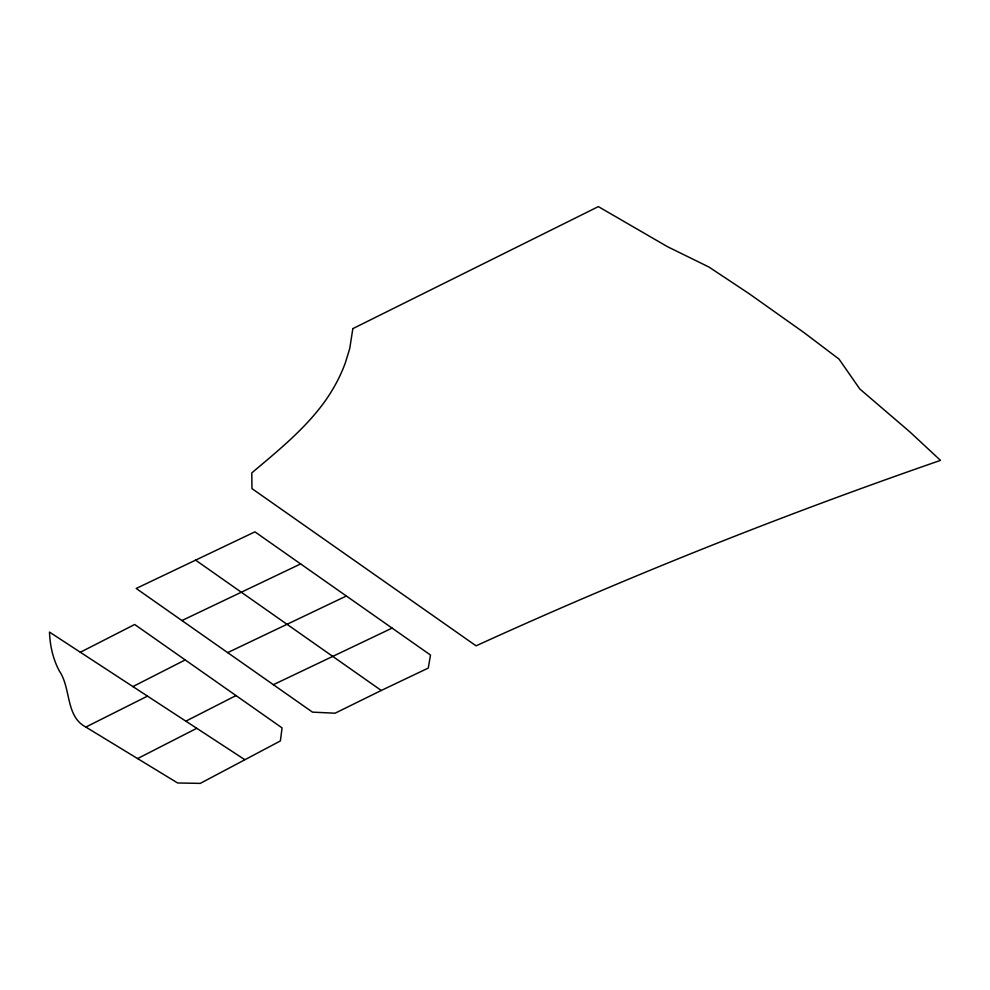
<?xml version="1.0" encoding="UTF-8"?>
<svg xmlns="http://www.w3.org/2000/svg" width="990" height="990" viewBox="0 0 990 990"><rect width="100%" height="100%" fill="white"/><g stroke="black" fill="none" stroke-linecap="round" stroke-linejoin="round"><path stroke-width="1.49" d="M244.555 759.516L49.5 632.103C49.958 645.529 52.965 659.08 59.338 670.973C71.231 688.372 65.365 716.327 85.845 727.056L177.631 782.979L200.265 783.387L280.38 740.941L282.076 727.898L134.69 624.48L80.326 652.274M137.573 758.587L196.763 728.306M132.895 686.577L185.192 659.934M185.873 721.153L236.028 695.574M85.845 727.056L147.51 696.119M381.274 690.463L335.09 713.196L312.494 712.144L136.199 588.456L254.937 531.853L430.502 655.046L428.262 668.077L381.274 690.463L195.575 560.117M181.925 620.557L300.638 563.929M227.663 652.62L346.339 596.017M273.401 684.684L392.102 628.106M352.848 328.631L349.742 348.48L345.51 362.352A386.533 223.158 0 0 1 323.94 402.72C303.918 429.895 277.398 451.267 251.794 472.898L251.955 488.602L476.079 645.827C627.771 576.564 782.917 514.936 940.5 460.375L909.674 431.727L859.803 388.983L839.037 359.123L804.004 332.603L748.972 293.585L708.976 267.053L667.47 246.671L598.344 206.613L352.848 328.631"/></g></svg>
